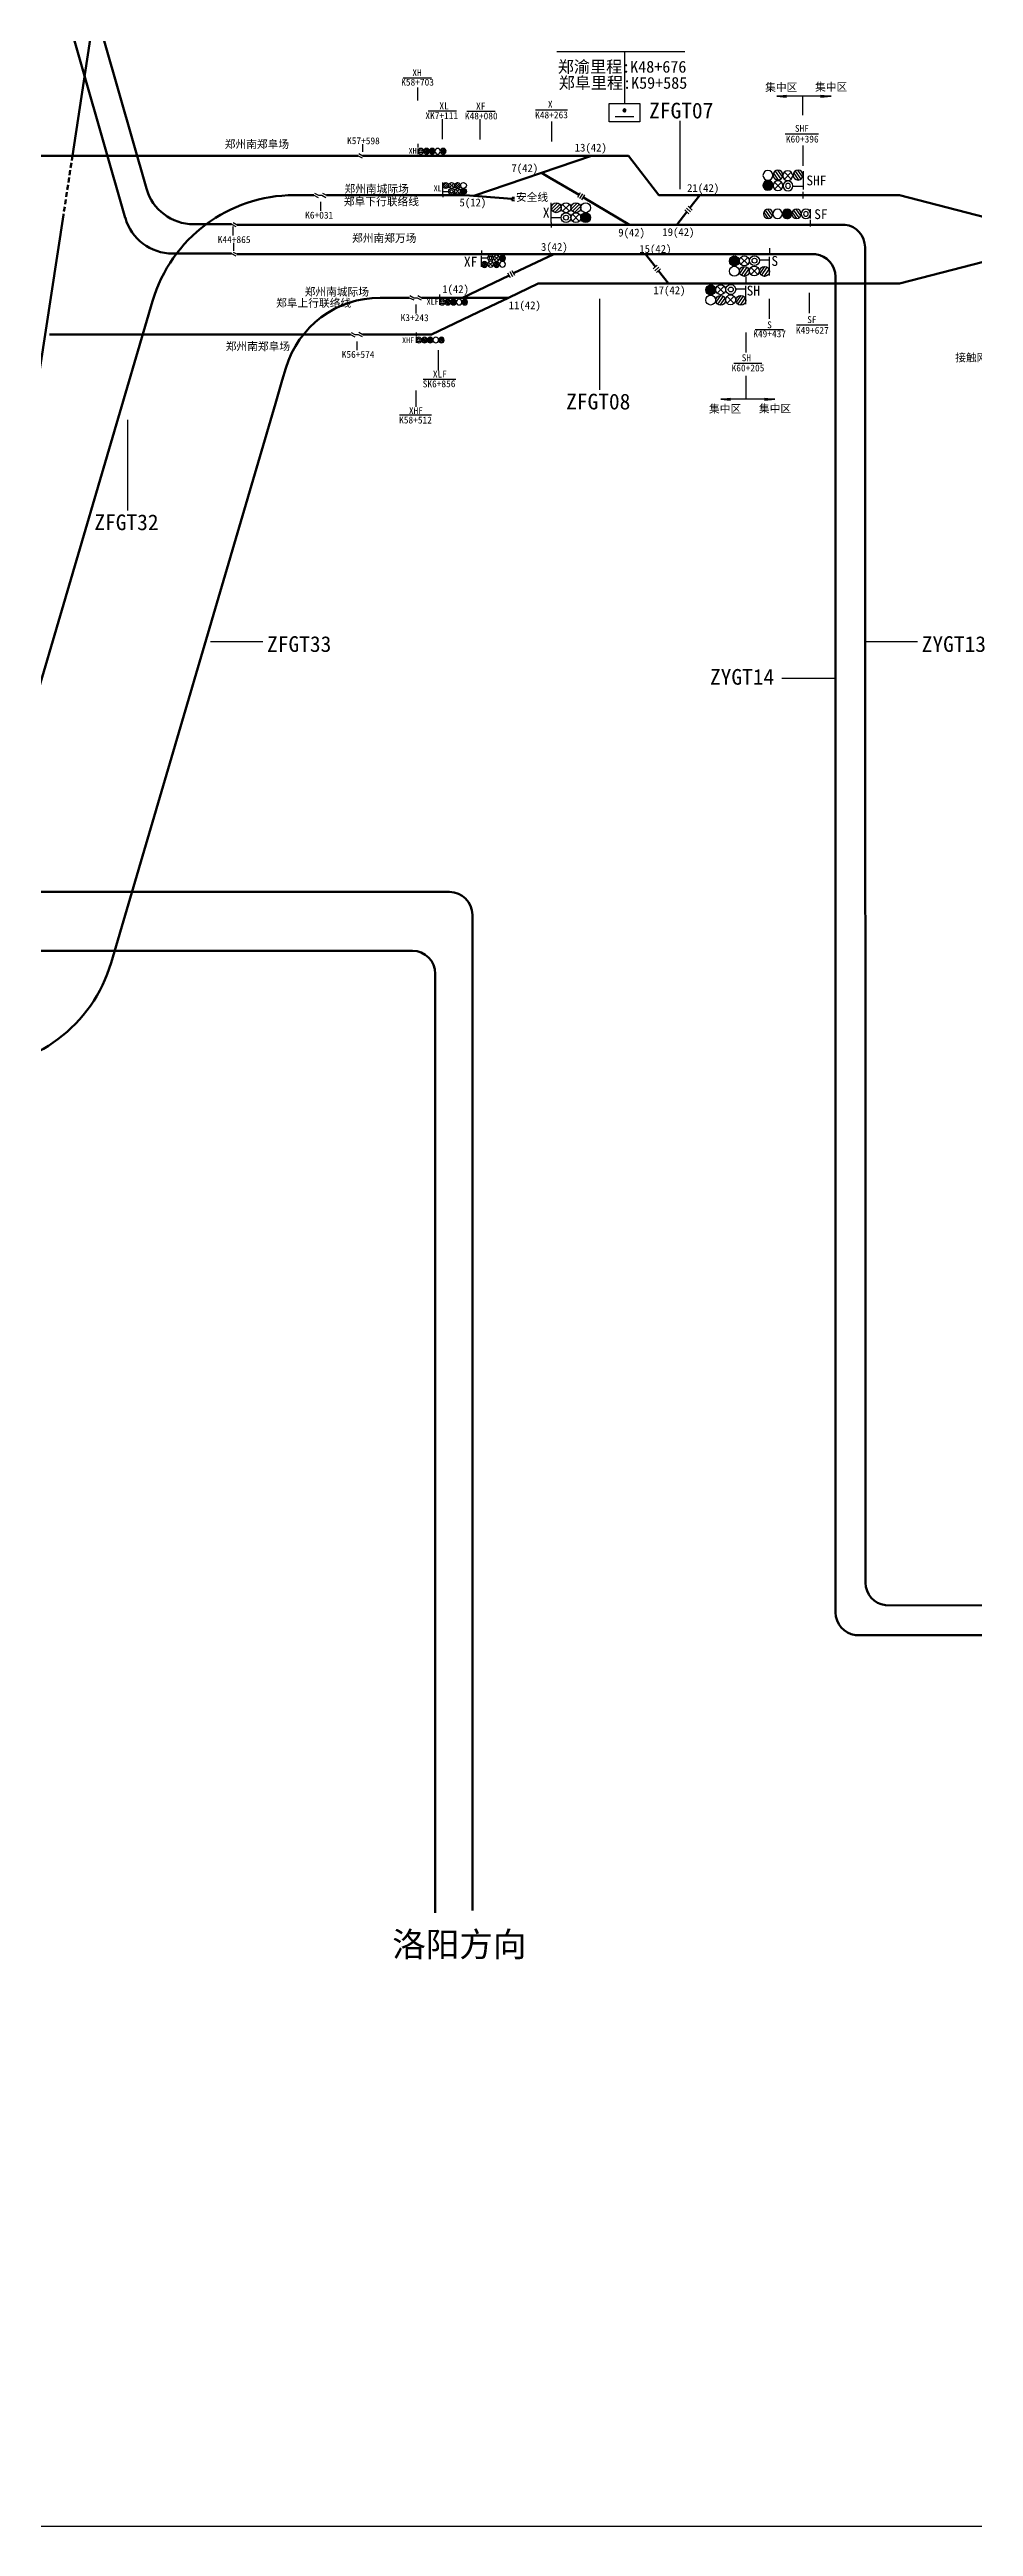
# Model space of a CAD drawing. Header units: millimetres. Extents: x -17381 to -15684, y 1883 to 2345.
# Drawn here: x -16195.3 to -16101.4, y 1883.2 to 2135.2 of the extents above; entities that cross this region are included whole.
import ezdxf
from ezdxf.enums import TextEntityAlignment as Align

# ---------------------------------------------------------------- set-up
doc = ezdxf.new("R2010")
doc.units = ezdxf.units.MM
doc.linetypes.add('DASHED', pattern=[0.75, 0.5, -0.25])
for name, color, linetype in [('0设计线位', 1, 'Continuous'), ('1', 1, 'Continuous'), ('D0', 7, 'Continuous'), ('供电臂', 7, 'Continuous'), ('站台', 7, 'Continuous')]:
    doc.layers.add(name, color=color, linetype=linetype)
doc.styles.add('Annotative', font='')
doc.styles.get("Standard").update_dxf_attribs({"font": ''})
doc.styles.add('宋体', font='')
doc.styles.get('Annotative').set_extended_font_data('SimSun')
doc.styles.get('Standard').set_extended_font_data('SimSun')
doc.styles.get('宋体').set_extended_font_data('SimSun')

# ---------------------------------------------------------------- blocks, each defined once
blk = doc.blocks.new('*X116')
at = {"color": 0}
for p, q in [((-0.5, -3.75), (0.25, -3.32)), ((-0.49, -3.63), (0.14, -3.27)), ((-0.49, -3.86), (0.34, -3.38)), ((-0.45, -3.96), (0.41, -3.46)), ((-0.42, -3.47), (-0.03, -3.25)), ((-0.4, -4.04), (0.46, -3.55)), ((-0.34, -4.12), (0.49, -3.64)), ((-0.25, -4.18), (0.5, -3.75)), ((-0.13, -4.23), (0.48, -3.88)), ((0.04, -4.25), (0.41, -4.04))]:
    blk.add_line(p, q, dxfattribs=at)
blk = doc.blocks.new('XHSX')
at = {"layer": '1', "color": 7}
for p, q in [((-5, 0), (-5, -6)), ((5, 0), (-5, 0)), ((5, -6), (5, 0)), ((-5, -6), (5, -6)), ((-3, -1.75), (3, -1.75))]:
    blk.add_line(p, q, dxfattribs=at)
blk.add_circle((0, -3.75), 0.5, dxfattribs=at)
blk.add_blockref('*X116', (0, 0), dxfattribs=at)
blk = doc.blocks.new('DFRE')
at = {"color": 7, "linetype": 'Continuous'}
for p, q in [((257.7, 164.9), (257.7, 157.4)), ((257.8, 158.7), (261.8, 158.7))]:
    blk.add_line(p, q, dxfattribs=at)
at = {"color": 1}
for p, q in [((270, 159.5), (272.6, 161)), ((270, 159.7), (272.4, 161)), ((270.1, 159.9), (272.2, 161.1)), ((270.2, 160.1), (271.9, 161.1)), ((270.4, 160.3), (271.6, 161)), ((270, 159.3), (272.7, 160.9)), ((270, 159), (273, 160.8)), ((270, 159.1), (272.9, 160.8)), ((270, 158.8), (273.1, 160.7)), ((270, 158.7), (273.3, 160.6)), ((270, 158.6), (273.4, 160.5)), ((270.1, 158.4), (273.4, 160.4)), ((270.1, 158.3), (273.5, 160.3)), ((270.2, 158.2), (273.6, 160.2)), ((270.2, 158.1), (273.7, 160.1)), ((270.3, 158), (273.7, 160)), ((270.4, 157.8), (273.8, 159.8)), ((270.5, 157.7), (273.8, 159.7)), ((270.6, 157.6), (273.9, 159.6)), ((270.7, 157.6), (273.9, 159.4)), ((270.8, 157.5), (273.9, 159.3)), ((270.9, 157.4), (274, 159.1)), ((271, 157.3), (274, 159)), ((271.2, 157.2), (273.9, 158.8)), ((271.3, 157.2), (273.9, 158.7)), ((271.5, 157.1), (273.9, 158.5)), ((271.7, 157.1), (273.8, 158.3)), ((272, 157.1), (273.7, 158.1)), ((272.3, 157.1), (273.5, 157.8))]:
    blk.add_line(p, q, dxfattribs=at)
at = {"layer": '1', "color": 2}
for p, q in [((259.9, 165.3), (257.9, 162.4)), ((260.9, 164.9), (258.6, 161.6)), ((261.5, 164.1), (259.6, 161.3)), ((268.1, 165.3), (266.1, 162.4)), ((269.1, 164.9), (266.8, 161.6)), ((269.7, 164.1), (267.8, 161.3))]:
    blk.add_line(p, q, dxfattribs=at)
at = {"layer": '1', "color": 7}
for p, q in [((265.3, 164.5), (262.5, 161.7)), ((262.5, 164.5), (265.3, 161.7)), ((257.7, 153.8), (257.7, 156.5)), ((269.3, 160.4), (266.5, 157.6)), ((266.5, 160.4), (269.3, 157.6))]:
    blk.add_line(p, q, dxfattribs=at)
at = {"layer": '1', "color": 2}
for centre in [(259.7, 163.3), (267.9, 163.3)]:
    blk.add_circle(centre, 2, dxfattribs=at)
at = {"layer": '1', "color": 7}
for centre, radius in [((263.9, 163.1), 2), ((267.9, 159), 2), ((263.8, 158.9), 2), ((263.8, 158.9), 1)]:
    blk.add_circle(centre, radius, dxfattribs=at)
at = {"layer": '1', "color": 3}
blk.add_circle((272, 163.2), 2, dxfattribs=at)
at = {"layer": '1', "color": 1}
blk.add_circle((272, 159.1), 2, dxfattribs=at)
blk = doc.blocks.new('UD')
at = {"layer": '1', "color": 2}
for p, q in [((0.1149, 1.4857), (-1.3549, -0.6305)), ((0.8607, 1.2175), (-0.8771, -1.2175)), ((1.3386, 0.6378), (-0.1312, -1.4784))]:
    blk.add_line(p, q, dxfattribs=at)
blk.add_circle((0, 0), 1.5, dxfattribs=at)
blk = doc.blocks.new('LD')
at = {"layer": '1', "color": 3}
blk.add_circle((0, 0), 1.5, dxfattribs=at)
blk = doc.blocks.new('BD')
at = {"layer": '1', "color": 7}
for radius in [1.5, 0.75]:
    blk.add_circle((0, 0), radius, dxfattribs=at)
blk = doc.blocks.new('*X199')
at = {"color": 0}
for p, q in [((-1.5, 0.06), (0.7, 1.33)), ((-1.5, -0.06), (0.8, 1.27)), ((-1.49, 0.18), (0.59, 1.38)), ((-1.49, -0.17), (0.89, 1.21)), ((-1.47, 0.31), (0.47, 1.43)), ((-1.47, -0.27), (0.97, 1.14)), ((-1.45, -0.38), (1.05, 1.07)), ((-1.43, 0.44), (0.33, 1.46)), ((-1.42, -0.48), (1.12, 0.99)), ((-1.39, -0.57), (1.19, 0.92)), ((-1.38, 0.59), (0.18, 1.49)), ((-1.35, -0.66), (1.25, 0.83)), ((-1.3, 0.75), (0, 1.5)), ((-1.3, -0.75), (1.3, 0.75)), ((-1.25, -0.83), (1.35, 0.66)), ((-1.19, -0.92), (1.39, 0.57)), ((-1.17, 0.94), (-0.23, 1.48)), ((-1.12, -0.99), (1.42, 0.48)), ((-1.05, -1.07), (1.45, 0.38)), ((-0.97, -1.14), (1.47, 0.27)), ((-0.89, -1.21), (1.49, 0.17)), ((-0.8, -1.27), (1.5, 0.06)), ((-0.7, -1.33), (1.5, -0.06)), ((-0.59, -1.38), (1.49, -0.18)), ((-0.47, -1.43), (1.47, -0.31)), ((-0.33, -1.46), (1.43, -0.44)), ((-0.18, -1.49), (1.38, -0.59)), ((0, -1.5), (1.3, -0.75)), ((0.23, -1.48), (1.17, -0.94))]:
    blk.add_line(p, q, dxfattribs=at)
blk = doc.blocks.new('A$C320F7F81')
at = {"layer": '1', "color": 7}
for p, q in [((0, 3.3), (0, 7.3)), ((0, 0), (0, 2.7))]:
    blk.add_line(p, q, dxfattribs=at)
at = {"layer": '1', "color": 1}
blk.add_circle((10, 5.3), 2, dxfattribs=at)
at = {"layer": '1', "xscale": 1.332999999999629, "yscale": 1.332999999999629, "zscale": 1.332999999999629, "rotation": 180}
for name, p in [('BD', (2, 5.3)), ('*X199', (10, 5.3))]:
    blk.add_blockref(name, p, dxfattribs=at)
at = {"layer": '1', "color": 7, "xscale": 1.332999999999629, "yscale": 1.332999999999629, "zscale": 1.332999999999629, "rotation": 180}
for name, p in [('UD', (6, 5.3)), ('LD', (14, 5.3)), ('UD', (18, 5.3))]:
    blk.add_blockref(name, p, dxfattribs=at)
blk = doc.blocks.new('Signal-Joint')
blk.add_line((0, 1), (0, -1))
blk = doc.blocks.new('Structure-Dwarf')
blk.add_line((0, -2), (0, 2))
blk = doc.blocks.new('Lights-U')
at = {"color": 50}
for p, q in [((-1.9, -0.5), (0.5, 1.9)), ((-1.4, -1.4), (1.4, 1.4)), ((-0.5, -1.9), (1.9, 0.5))]:
    blk.add_line(p, q, dxfattribs=at)
blk.add_circle((0, 0), 2, dxfattribs=at)
blk = doc.blocks.new('Lights-KDW')
for p, q in [((-1.4, -1.4), (1.4, 1.4)), ((1.4, -1.4), (-1.4, 1.4))]:
    blk.add_line(p, q)
blk.add_circle((0, 0), 2)
blk = doc.blocks.new('Lights-L')
at = {"color": 90}
blk.add_circle((0, 0), 2, dxfattribs=at)
blk = doc.blocks.new('Lights-H')
at = {"color": 10}
for radius in [2, 1.9, 1.8, 1.7, 1.6, 1.5, 1.4, 1.3, 1.2, 1.1, 1, 0.9, 0.8, 0.7, 0.6, 0.5, 0.4, 0.3, 0.2, 0.1]:
    blk.add_circle((0, 0), radius, dxfattribs=at)
blk = doc.blocks.new('Lights-B')
at = {"color": 255}
for radius in [2, 1]:
    blk.add_circle((0, 0), radius, dxfattribs=at)
blk = doc.blocks.new('Structure-4')
blk.add_line((-2, 0), (2, 0))
blk = doc.blocks.new('PM-JZ-ULH2UYB--M--A--X')
for name, p in [('Structure-Dwarf', (0, 7)), ('Lights-U', (2, 7)), ('Structure-Dwarf', (0, 3)), ('Structure-4', (2, 3)), ('Signal-Joint', (0, 0)), ('Lights-KDW', (6, 7)), ('Lights-B', (6, 3)), ('Lights-U', (10, 7)), ('Lights-KDW', (10, 3)), ('Lights-L', (14, 7)), ('Lights-H', (14, 3))]:
    blk.add_blockref(name, p)
at = {"width": 0.75}
blk.add_attdef('NAME', text='', height=2.5, dxfattribs=at).set_placement((-2, 5), align=Align.MIDDLE_RIGHT)
at = {"width": 0.75, "flags": 1}
for tag, p in [('ZB', (-2, 2)), ('DC', (-2, -1)), ('XHJID', (-2, -7)), ('JYJID', (-2, -10)), ('QHF', (-2, -4))]:
    blk.add_attdef(tag, text='', height=2.5, dxfattribs=at).set_placement(p, align=Align.MIDDLE_RIGHT)

msp = doc.modelspace()

# ---------------------------------------------------------------- linework, layer by layer
at = {"color": 5, "lineweight": 100}
for p, q in [((-16185.5, 2121.05), (-16204.6, 2187.8)), ((-16176.85, 2117.42), (-16180.69, 2117.42)), ((-16174.86, 2114.37), (-16176.27, 2114.37)), ((-16117.42, 2114.37), (-16151.34, 2114.37)), ((-16097.44, 1973.87), (-16113.37, 1973.87))]:
    msp.add_line(p, q, dxfattribs=at)
at = {"color": 1, "lineweight": 100}
for p, q in [((-16187.64, 2118.05), (-16206.92, 2185.43)), ((-16174.86, 2117.37), (-16176.27, 2117.37)), ((-16114.42, 2117.37), (-16151.34, 2117.37)), ((-16176.85, 2114.43), (-16182.83, 2114.43)), ((-16097.44, 1976.89), (-16110.32, 1976.9))]:
    msp.add_line(p, q, dxfattribs=at)
at = {"color": 8, "lineweight": 70}
for p, q in [((-16186.16, 2169.31), (-16193.01, 2124.39)), ((-16193.93, 2118.37), (-16198.73, 2086.94))]:
    msp.add_line(p, q, dxfattribs=at)
at = {"color": 0, "linetype": 'Continuous'}
for p, q in [((-16143.74, 2135), (-16130.72, 2135)), ((-16136.85, 2135), (-16136.85, 2129.7)), ((-16159.38, 2132.32), (-16156.5, 2132.32)), ((-16156.83, 2128.94), (-16153.95, 2128.94)), ((-16152.9, 2128.91), (-16150.02, 2128.91)), ((-16120.52, 2126.62), (-16117.14, 2126.62)), ((-16123.58, 2106.7), (-16120.7, 2106.7)), ((-16125.76, 2103.29), (-16122.88, 2103.29))]:
    msp.add_line(p, q, dxfattribs=at)
at = {"color": 0, "lineweight": -3}
for p, q in [((-16157.87, 2129.99), (-16157.87, 2131.34)), ((-16121.37, 2130.44), (-16120.4, 2130.55)), ((-16118.71, 2130.44), (-16121.37, 2130.44)), ((-16121.37, 2130.44), (-16120.4, 2130.34)), ((-16118.71, 2128.51), (-16118.71, 2130.44)), ((-16115.85, 2130.44), (-16118.71, 2130.44)), ((-16116.93, 2130.55), (-16115.85, 2130.44)), ((-16116.93, 2130.35), (-16115.85, 2130.44)), ((-16155.37, 2126.07), (-16155.37, 2128.12)), ((-16151.54, 2126.04), (-16151.54, 2128.09)), ((-16145.91, 2129.07), (-16142.68, 2129.07)), ((-16144.25, 2125.82), (-16144.25, 2127.87)), ((-16163.5, 2125.56), (-16163.5, 2124.77)), ((-16118.7, 2123.36), (-16118.7, 2125.41)), ((-16167.76, 2118.77), (-16167.76, 2119.68)), ((-16176.66, 2116.28), (-16176.66, 2117.19)), ((-16176.65, 2115.51), (-16176.65, 2114.71)), ((-16122.1, 2107.79), (-16122.1, 2109.84)), ((-16118.05, 2108.37), (-16118.05, 2110.42)), ((-16158.06, 2108.34), (-16158.06, 2109.25)), ((-16119.36, 2107.17), (-16116.17, 2107.17)), ((-16164.05, 2104.59), (-16164.05, 2105.5)), ((-16155.8, 2102.55), (-16155.8, 2104.6)), ((-16124.5, 2104.35), (-16124.5, 2106.4)), ((-16124.48, 2099.62), (-16124.48, 2102)), ((-16158.06, 2098.85), (-16158.06, 2100.49)), ((-16157.33, 2101.66), (-16154.02, 2101.66)), ((-16127.07, 2099.62), (-16126.1, 2099.72)), ((-16124.41, 2099.62), (-16127.07, 2099.62)), ((-16127.07, 2099.62), (-16126.1, 2099.52)), ((-16121.56, 2099.62), (-16124.41, 2099.62)), ((-16122.64, 2099.72), (-16121.56, 2099.62)), ((-16122.63, 2099.52), (-16121.56, 2099.62)), ((-16159.74, 2098.02), (-16156.49, 2098.02))]:
    msp.add_line(p, q, dxfattribs=at)
at = {"color": 205, "lineweight": -3}
msp.add_line((-16131.2, 2120.97), (-16131.2, 2127.93), dxfattribs=at)
at = {"color": 7, "linetype": 'Continuous'}
for p, q in [((-16163.89, 2124.61), (-16163.47, 2124.39)), ((-16163.95, 2124.39), (-16163.54, 2124.17)), ((-16168.46, 2120.37), (-16168.02, 2120.14)), ((-16168.4, 2120.58), (-16167.99, 2120.37)), ((-16167.99, 2120.37), (-16167.66, 2120.37)), ((-16167.66, 2120.37), (-16167.26, 2120.15)), ((-16167.6, 2120.59), (-16167.18, 2120.37)), ((-16141.62, 2120.18), (-16141.33, 2120.65)), ((-16141.41, 2120.05), (-16141.12, 2120.52)), ((-16141.19, 2119.91), (-16140.9, 2120.39)), ((-16176.85, 2117.42), (-16176.41, 2117.19)), ((-16176.68, 2117.58), (-16176.27, 2117.37)), ((-16130.32, 2118.49), (-16130.74, 2118.87)), ((-16130.15, 2118.68), (-16130.56, 2119.06)), ((-16129.98, 2118.86), (-16130.4, 2119.24)), ((-16176.68, 2114.58), (-16176.27, 2114.37)), ((-16176.85, 2114.43), (-16176.41, 2114.19)), ((-16148.45, 2111.96), (-16148.73, 2112.44)), ((-16148.23, 2112.07), (-16148.51, 2112.57)), ((-16148.01, 2112.21), (-16148.29, 2112.69)), ((-16133.94, 2112.87), (-16133.53, 2113.24)), ((-16133.77, 2112.68), (-16133.36, 2113.06)), ((-16133.6, 2112.49), (-16133.19, 2112.87)), ((-16158.76, 2109.94), (-16158.31, 2109.71)), ((-16158.69, 2110.15), (-16158.29, 2109.94)), ((-16158.29, 2109.94), (-16157.96, 2109.94)), ((-16157.96, 2109.94), (-16157.55, 2109.72)), ((-16157.9, 2110.16), (-16157.48, 2109.94)), ((-16164.75, 2106.2), (-16164.3, 2105.96)), ((-16164.68, 2106.4), (-16164.28, 2106.19)), ((-16164.28, 2106.19), (-16163.95, 2106.19)), ((-16163.95, 2106.19), (-16163.54, 2105.98)), ((-16163.89, 2106.42), (-16163.47, 2106.2))]:
    msp.add_line(p, q, dxfattribs=at)
at = {"color": 8, "lineweight": 100, "ltscale": 0.5}
for p, q in [((-16327.4, 2124.39), (-16191.2, 2124.39)), ((-16213.42, 2049.48), (-16154.66, 2049.48)), ((-16213.42, 2043.49), (-16158.44, 2043.49))]:
    msp.add_line(p, q, dxfattribs=at)
at = {"color": 8, "linetype": 'DASHED', "lineweight": 70}
msp.add_line((-16193.01, 2124.39), (-16193.93, 2118.4), dxfattribs=at)
at = {"color": 8, "lineweight": 100}
for p, q in [((-16191.2, 2124.39), (-16173.66, 2124.39)), ((-16166.97, 2124.39), (-16173.66, 2124.39)), ((-16163.95, 2124.39), (-16166.97, 2124.39)), ((-16166.97, 2106.2), (-16195.35, 2106.2)), ((-16164.75, 2106.2), (-16166.97, 2106.2)), ((-16152.34, 2047.15), (-16152.34, 1945.85)), ((-16156.11, 2041.16), (-16156.11, 1945.59))]:
    msp.add_line(p, q, dxfattribs=at)
at = {"color": 205, "lineweight": 100}
for p, q in [((-16136.45, 2124.39), (-16163.47, 2124.39)), ((-16136.45, 2124.39), (-16133.37, 2120.37)), ((-16108.91, 2120.37), (-16133.37, 2120.37)), ((-16108.91, 2120.37), (-16097.23, 2117.37))]:
    msp.add_line(p, q, dxfattribs=at)
at = {"color": 205, "lineweight": 70}
for p, q in [((-16140.21, 2124.39), (-16152.19, 2120.3)), ((-16145.32, 2122.65), (-16144.47, 2122.15)), ((-16144.47, 2122.15), (-16141.49, 2120.4)), ((-16167.18, 2120.37), (-16153.08, 2120.37)), ((-16153.08, 2120.37), (-16148.31, 2119.99)), ((-16148.32, 2119.86), (-16148.31, 2119.99)), ((-16148.07, 2119.84), (-16148.32, 2119.86)), ((-16148.31, 2119.99), (-16148.3, 2120.11)), ((-16148.05, 2120.09), (-16148.3, 2120.11))]:
    msp.add_line(p, q, dxfattribs=at)
at = {"color": 124, "lineweight": 70}
for p, q in [((-16170.47, 2120.37), (-16168.46, 2120.37)), ((-16148.59, 2112.21), (-16153.33, 2109.94)), ((-16184.86, 2109.6), (-16197.6, 2066.25)), ((-16148.65, 2109.94), (-16157.48, 2109.94))]:
    msp.add_line(p, q, dxfattribs=at)
at = {"color": 1, "lineweight": 70}
for p, q in [((-16141.05, 2120.14), (-16136.35, 2117.37)), ((-16158.76, 2109.94), (-16159.25, 2109.94)), ((-16172.37, 2099.17), (-16189.09, 2042.28))]:
    msp.add_line(p, q, dxfattribs=at)
at = {"color": 5, "lineweight": 70}
msp.add_line((-16144.07, 2114.37), (-16148.14, 2112.43), dxfattribs=at)
at = {"color": 124, "lineweight": 100}
for p, q in [((-16108.91, 2111.37), (-16097.18, 2114.39)), ((-16148.65, 2109.94), (-16151.75, 2108.46)), ((-16145.66, 2111.37), (-16148.65, 2109.94)), ((-16108.91, 2111.37), (-16145.66, 2111.37)), ((-16151.75, 2108.46), (-16156.49, 2106.2)), ((-16156.49, 2106.2), (-16163.47, 2106.2))]:
    msp.add_line(p, q, dxfattribs=at)
at = {"color": 124, "lineweight": -3}
for p, q in [((-16139.37, 2100.57), (-16139.37, 2109.81)), ((-16187.37, 2088.29), (-16187.37, 2097.53))]:
    msp.add_line(p, q, dxfattribs=at)
at = {"color": 1, "lineweight": -3}
for p, q in [((-16173.66, 2074.92), (-16178.98, 2074.92)), ((-16107.07, 2074.92), (-16112.38, 2074.92))]:
    msp.add_line(p, q, dxfattribs=at)
at = {"color": 5, "lineweight": -3}
msp.add_line((-16120.87, 2071.24), (-16115.36, 2071.24), dxfattribs=at)
at = {"color": 0}
msp.add_lwpolyline([(-17380.59, 2345.03), (-15683.64, 2345.03), (-15683.64, 1883.17), (-17380.59, 1883.17)], close=True, dxfattribs=at)
at = {"color": 5, "lineweight": 100}
for centre, radius, start, end in [((-16180.69, 2122.42), 5, 195.9734, 270), ((-16117.73, 2112.06), 2.33, 0.3144, 82.4599), ((-16113.07, 1976.18), 2.33, 180.3144, 262.4599)]:
    msp.add_arc(centre, radius, start, end, dxfattribs=at)
at = {"color": 124, "lineweight": 70}
msp.add_arc((-16170.47, 2105.37), 15, 90, 163.6246, dxfattribs=at)
at = {"color": 1, "lineweight": 100}
for centre, radius, start, end in [((-16182.83, 2119.43), 5, 195.9734, 270), ((-16114.73, 2115.06), 2.33, 0.3144, 82.4599), ((-16110.02, 1979.21), 2.33, 180.3144, 262.4599)]:
    msp.add_arc(centre, radius, start, end, dxfattribs=at)
at = {"color": 8, "lineweight": 100}
for centre in [(-16154.67, 2047.15), (-16158.44, 2041.16)]:
    msp.add_arc(centre, 2.33, 0, 90, dxfattribs=at)
at = {"color": 1, "lineweight": 70}
msp.add_arc((-16203.48, 2046.51), 15, 270, 343.6246, dxfattribs=at)
at = {"layer": '0设计线位', "lineweight": 70}
for p, q in [((-16159.25, 2109.94), (-16161.72, 2109.94)), ((-16171.67, 2101.56), (-16171.32, 2102.76)), ((-16172.37, 2099.17), (-16171.67, 2101.56))]:
    msp.add_line(p, q, dxfattribs=at)
msp.add_arc((-16161.72, 2099.94), 10, 89.9373, 163.6246, dxfattribs=at)
at = {"layer": '站台', "color": 205, "lineweight": 70}
msp.add_line((-16130.21, 2119.07), (-16129.19, 2120.37), dxfattribs=at)
at = {"layer": '站台', "color": 1, "lineweight": 100}
for p, q in [((-16174.86, 2117.37), (-16151.34, 2117.37)), ((-16112.4, 2115.08), (-16112.35, 1979.2))]:
    msp.add_line(p, q, dxfattribs=at)
at = {"layer": '站台', "color": 1, "lineweight": 70}
msp.add_line((-16131.53, 2117.37), (-16130.52, 2118.67), dxfattribs=at)
at = {"layer": '站台', "color": 5, "lineweight": 100}
for p, q in [((-16174.86, 2114.37), (-16151.34, 2114.37)), ((-16115.4, 2112.08), (-16115.4, 1976.17))]:
    msp.add_line(p, q, dxfattribs=at)
at = {"layer": '站台', "color": 5, "lineweight": 70}
msp.add_line((-16133.72, 2113.07), (-16134.74, 2114.37), dxfattribs=at)
at = {"layer": '站台', "color": 124, "lineweight": 70}
msp.add_line((-16132.39, 2111.38), (-16133.41, 2112.67), dxfattribs=at)

# ---------------------------------------------------------------- block references
at = {"color": 0, "rotation": 180}
for name, p, xscale, yscale, zscale in [('XHSX', (-16136.87, 2127.82), -0.3125, 0.3125, 0.3125), ('DFRE', (-16189.71, 2137.6), -0.1486406684698522, 0.1486406684699659, 0.1486406684699751), ('DFRE', (-16057.56, 2153.52), 0.2505080811697553, 0.2505080811697553, 0.2505080811697553), ('DFRE', (-16059.97, 2150.58), 0.2505080811697553, 0.2505080811697553, 0.2505080811697553)]:
    msp.add_blockref(name, p, dxfattribs=dict(at, xscale=xscale, yscale=yscale, zscale=zscale))
at = {"color": 0, "ltscale": 0.5, "xscale": -0.1427896062668879, "yscale": 0.1427896062665468, "zscale": 0.1427896062665313, "rotation": 180}
for p in [(-16157.87, 2125.6), (-16155.69, 2110.25), (-16158.06, 2106.39)]:
    msp.add_blockref('A$C320F7F81', p, dxfattribs=at)
at = {"color": 0, "xscale": -0.25, "yscale": 0.25, "zscale": 0.25}
msp.add_blockref('DFRE', (-16054.28, 2081.59), dxfattribs=at)
at = {"color": 0, "ltscale": 0.5, "xscale": -0.2400000000002365, "yscale": 0.2399999999999523, "zscale": 0.24}
msp.add_blockref('A$C320F7F81', (-16117.93, 2117.2), dxfattribs=at)
at = {"layer": 'D0', "color": 0}
ref = msp.add_blockref('PM-JZ-ULH2UYB--M--A--X', (-16155.35, 2120.31), dxfattribs=dict(at, xscale=0.1499999999996362, yscale=0.1499999999996362, zscale=0.1499999999996362))
ref.add_attrib('NAME', 'XL', dxfattribs={"layer": '0', "height": 0.6, "style": '宋体'}).set_placement((-16155.46, 2121.07), align=Align.MIDDLE_RIGHT)
ref = msp.add_blockref('PM-JZ-ULH2UYB--M--A--X', (-16144.31, 2117.34), dxfattribs=dict(at, xscale=0.25, yscale=0.25, zscale=0.25))
ref.add_attrib('NAME', 'X', dxfattribs={"layer": '0', "height": 1, "style": '宋体'}).set_placement((-16144.49, 2118.6), align=Align.MIDDLE_RIGHT)

# ---------------------------------------------------------------- texts
at = {"color": 0}
for s, height, style, p in [('K58+703', 0.7, '宋体', (-16159.58, 2131.52)), ('集中区', 0.8, 'Annotative', (-16122.56, 2130.95)), ('集中区', 0.8, 'Annotative', (-16117.48, 2130.98)), ('XK7+111', 0.7, '宋体', (-16157.12, 2128.11)), ('K48+080', 0.7, '宋体', (-16153.1, 2128.08)), ('郑州南郑阜场', 0.8, '宋体', (-16177.53, 2125.16)), ('K60+396', 0.7, '宋体', (-16120.45, 2125.73)), ('郑阜下行联络线', 0.8, '宋体', (-16165.41, 2119.33)), ('郑州南城际场', 0.8, '宋体', (-16165.35, 2120.61)), ('郑州南郑万场', 0.8, '宋体', (-16164.58, 2115.6)), ('郑阜上行联络线', 0.8, '宋体', (-16172.31, 2109)), ('郑州南城际场', 0.8, '宋体', (-16169.4, 2110.14)), ('郑州南郑阜场', 0.8, '宋体', (-16177.43, 2104.59)), ('K60+205', 0.7, '宋体', (-16125.97, 2102.44)), ('集中区', 0.8, 'Annotative', (-16128.27, 2098.23)), ('集中区', 0.8, 'Annotative', (-16123.19, 2098.25))]:
    msp.add_text(s, height=height, dxfattribs=dict(at, style=style)).set_placement(p)
at = {"color": 0, "style": '宋体'}
for s, height, p in [('XH', 0.7, (-16157.97, 2132.49)), ('郑渝里程:K48+676', 1.2, (-16137.11, 2132.84)), ('郑阜里程:K59+585', 1.2, (-16137.02, 2131.2)), ('XL', 0.7, (-16155.22, 2129.11)), ('XF', 0.7, (-16151.49, 2129.08)), ('SHF', 0.7, (-16118.82, 2126.82)), ('安全线', 0.8, (-16146.27, 2119.77)), ('SH', 0.7, (-16124.47, 2103.48))]:
    msp.add_text(s, height=height, dxfattribs=at).set_placement(p, align=Align.CENTER)
for s, rotation, p in [('X', 0.482, (-16144.42, 2129.27)), ('S', 359.9756, (-16122.12, 2106.83)), ('SF', 359.5138, (-16117.81, 2107.36)), ('XLF', 0.3095, (-16155.64, 2101.82)), ('XHF', 359.7756, (-16158.08, 2098.1))]:
    msp.add_text(s, height=0.7, rotation=rotation, dxfattribs=at).set_placement(p, align=Align.CENTER)
for s, rotation, p in [('K48+263', 0.482, (-16145.95, 2128.17)), ('K49+627', 359.5138, (-16119.43, 2106.29)), ('K49+437', 359.9756, (-16123.77, 2105.92)), ('SK6+856', 0.3095, (-16157.39, 2100.82)), ('K58+512', 359.7756, (-16159.79, 2097.15))]:
    msp.add_text(s, height=0.7, rotation=rotation, dxfattribs=at).set_placement(p)
at = {"color": 0, "linetype": 'ByBlock', "style": '宋体'}
for s, height, p in [('XH', 0.6, (-16158.82, 2124.58)), ('13(42)', 0.8, (-16141.93, 2124.81)), ('7(42)', 0.8, (-16148.37, 2122.72)), ('SHF', 1, (-16118.36, 2121.37)), ('5(12)', 0.8, (-16153.65, 2119.23)), ('21(42)', 0.8, (-16130.5, 2120.7)), ('9(42)', 0.8, (-16137.5, 2116.17)), ('19(42)', 0.8, (-16133.02, 2116.22)), ('SF', 1, (-16117.57, 2117.94)), ('3(42)', 0.8, (-16145.36, 2114.71)), ('15(42)', 0.8, (-16135.36, 2114.5)), ('XF', 1, (-16153.2, 2113.1)), ('S', 1, (-16121.92, 2113.18)), ('XLF', 0.6, (-16156.99, 2109.23)), ('1(42)', 0.8, (-16155.41, 2110.41)), ('11(42)', 0.8, (-16148.64, 2108.77)), ('17(42)', 0.8, (-16133.93, 2110.3)), ('SH', 1, (-16124.44, 2110.16)), ('XHF', 0.6, (-16159.49, 2105.32))]:
    msp.add_text(s, height=height, dxfattribs=at).set_placement(p)
at = {"color": 0, "linetype": 'ByBlock', "lineweight": -2, "style": '宋体'}
msp.add_text('接触网作业车停放线', height=0.8, dxfattribs=at).set_placement((-16103.22, 2103.45))
at = {"color": 1, "lineweight": -3, "char_height": 1.6, "width": 6.944, "attachment_point": 1, "style": '宋体'}
for s, insert in [('{\\C205;ZFGT07}', (-16134.36, 2129.78)), ('{\\C124;ZFGT08}', (-16142.8, 2100.17)), ('{\\C124;ZFGT32}', (-16190.79, 2087.89))]:
    msp.add_mtext(s, dxfattribs=dict(at, insert=insert))
at = {"color": 1, "lineweight": -3, "char_height": 1.6, "attachment_point": 1}
for s, insert, width in [('ZFGT33', (-16173.22, 2075.5), 7.1283), ('ZYGT13', (-16106.63, 2075.5), 7.1283), ('{\\C5;ZYGT14}', (-16128.17, 2072.16), 6.944)]:
    msp.add_mtext(s, dxfattribs=dict(at, insert=insert, width=width))
at = {"color": 0, "lineweight": -3, "insert": (-16161.53, 1943.65), "char_height": 2.5, "width": 15.7882, "attachment_point": 1, "style": '宋体'}
msp.add_mtext('\\pi1.0435;洛阳方向', dxfattribs=at)
at = {"layer": '供电臂', "color": 7, "lineweight": -3, "style": '宋体'}
for s, p in [('K57+598', (-16165.09, 2125.57)), ('K6+031', (-16169.35, 2118)), ('K44+865', (-16178.24, 2115.52)), ('K3+243', (-16159.64, 2107.57)), ('K56+574', (-16165.63, 2103.83))]:
    msp.add_text(s, height=0.7, rotation=359.623, dxfattribs=at).set_placement(p)

doc.saveas('drawing.dxf')
